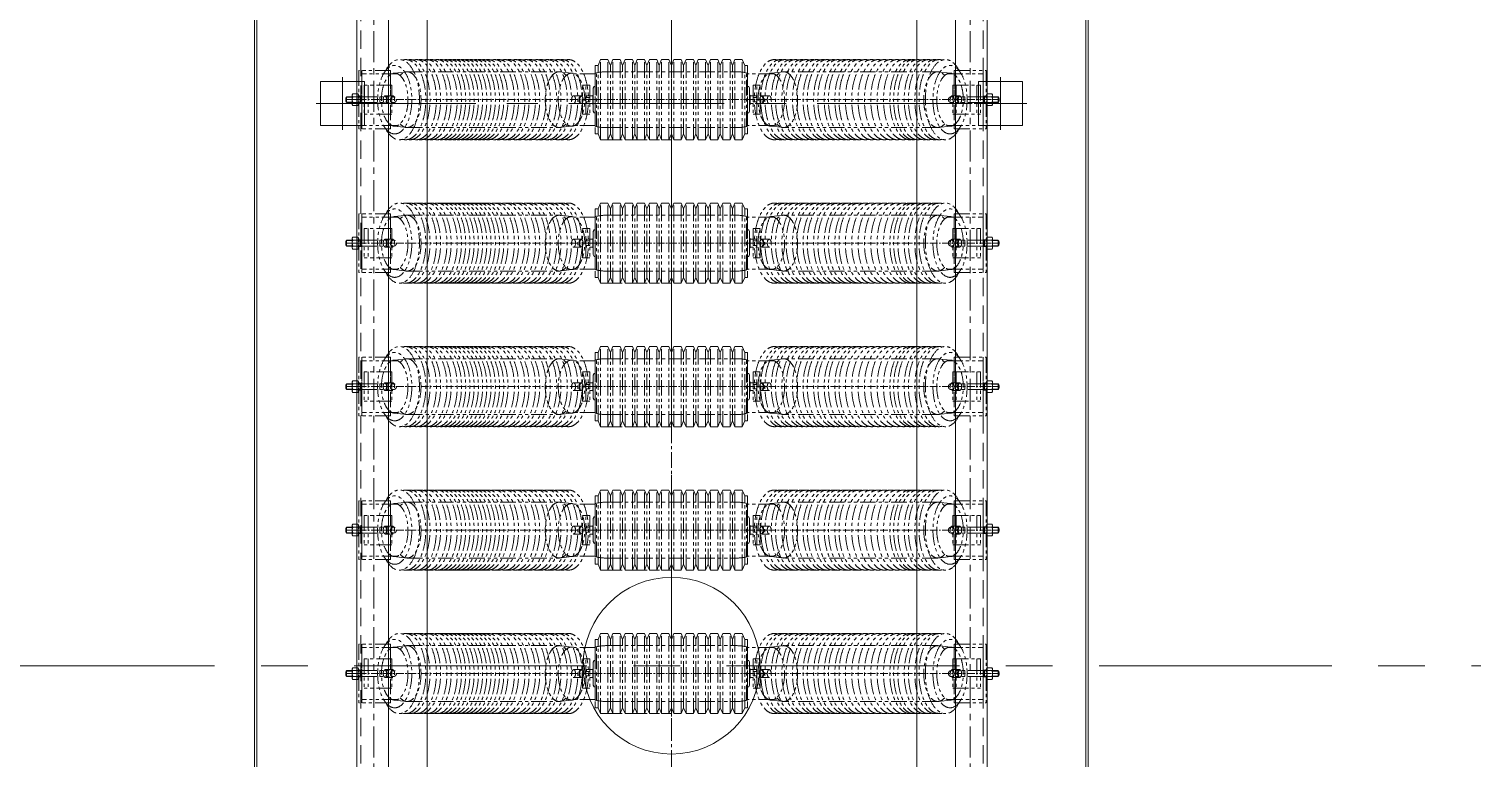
# Model space of a CAD drawing. Header units: millimetres. Extents: x -243837 to -5443, y 40 to 285140.
# Drawn here: x -193674 to -189244, y 15170 to 17408 of the extents above; entities that cross this region are included whole.
import ezdxf

# ---------------------------------------------------------------- set-up
doc = ezdxf.new("R2010")
doc.units = ezdxf.units.MM
for name, pattern in [('CENTER', [50.8, 31.75, -6.35, 6.35, -6.35]), ('CENTER2', [1.125, 0.75, -0.125, 0.125, -0.125]), ('HIDDEN', [0.375, 0.25, -0.125]), ('PHANTOM', [63.5, 31.75, -6.35, 6.35, -6.35, 6.35, -6.35])]:
    doc.linetypes.add(name, pattern=pattern)
for name, color, linetype, lineweight in [('2', 3, 'Continuous', 20), ('CEN', 1, 'CENTER', 9), ('PHANTAM', 21, 'PHANTOM', 0), ('phantom', 4, 'PHANTOM', 5), ('R-CENTER', 1, 'CENTER2', 5), ('R-HIDDEN', 3, 'HIDDEN', 9), ('R-OBJECT', 2, 'Continuous', 20)]:
    doc.layers.add(name, color=color, linetype=linetype, lineweight=lineweight)

# ---------------------------------------------------------------- blocks, each defined once
blk = doc.blocks.new('A$Cdfc40b7d')
at = {"layer": 'phantom'}
for p, q in [((-2146.6, 536.8, 152.2), (-2134.6, 536.8, 152.2)), ((-2146.6, 536.8, 152.2), (-2146.6, 525.3, 152.2)), ((-2145.8, 536.8, 152.2), (-2145.8, 524.3, 152.2)), ((-2135.3, 536.8, 152.2), (-2135.3, 525.3, 152.2)), ((-2134.6, 536.8, 152.2), (-2134.6, 525.3, 152.2)), ((-2200.6, 511.8, 152.2), (-2080.6, 511.8, 152.2)), ((-2200.6, 446.8, 152.2), (-2200.6, 511.8, 152.2)), ((-2200.6, 505.8, 152.2), (-2080.6, 505.8, 152.2)), ((-2193.6, 432.6, 152.2), (-2193.6, 505.8, 152.2)), ((-2087.5, 505.8, 152.2), (-2193.6, 505.8, 152.2)), ((-2152.6, 524, 152.2), (-2150.4, 525.3, 152.2)), ((-2152.6, 524, 152.2), (-2152.6, 513.3, 152.2)), ((-2152.6, 513.3, 152.2), (-2128.6, 513.3, 152.2)), ((-2150.6, 513.3, 152.2), (-2150.6, 511.8, 152.2)), ((-2150.4, 525.3, 152.2), (-2130.7, 525.3, 152.2)), ((-2147.6, 511.8, 152.2), (-2147.6, 505.8, 152.2)), ((-2147.6, 511.8, 152.2), (-2147.6, 505.6, 152.2)), ((-2146.6, 524, 152.2), (-2146.6, 513.3, 152.2)), ((-2146.6, 511.8, 152.2), (-2146.6, 508.8, 152.2)), ((-2146.6, 508.8, 152.2), (-2134.6, 508.8, 152.2)), ((-2146.6, 506.8, 152.2), (-2146.6, 440.8, 152.2)), ((-2134.6, 506.8, 152.2), (-2146.6, 506.8, 152.2)), ((-2145.8, 508.8, 152.2), (-2145.8, 506.8, 152.2)), ((-2140.6, 498.7, 152.2), (-2140.6, 522.2, 152.2)), ((-2140.6, 500.8, 152.2), (-2140.6, 505.8, 152.2)), ((-2135.3, 508.8, 152.2), (-2135.3, 506.8, 152.2)), ((-2134.6, 524, 152.2), (-2134.6, 513.3, 152.2)), ((-2134.6, 511.8, 152.2), (-2134.6, 508.8, 152.2)), ((-2134.6, 506.8, 152.2), (-2134.6, 440.8, 152.2)), ((-2133.6, 511.8, 152.2), (-2133.6, 505.8, 152.2)), ((-2133.6, 511.8, 152.2), (-2133.6, 505.8, 152.2)), ((-2128.6, 524, 152.2), (-2130.7, 525.3, 152.2)), ((-2130.6, 513.3, 152.2), (-2130.6, 511.8, 152.2)), ((-2128.6, 524, 152.2), (-2128.6, 513.3, 152.2)), ((-2087.5, 432.6, 152.2), (-2087.5, 505.8, 152.2)), ((-2080.6, 446.8, 152.2), (-2080.6, 511.8, 152.2)), ((-2170.6, 500.8, 152.2), (-2110.6, 500.8, 152.2)), ((-2170.6, 443.9, 152.2), (-2170.6, 500.8, 152.2)), ((-2170.6, 492.8, 152.2), (-2110.6, 492.8, 152.2)), ((-2110.6, 443.9, 152.2), (-2110.6, 500.8, 152.2)), ((-2200.6, 446.8, 152.2), (-2193.6, 446.8, 152.2)), ((-2193.6, 446.8, 152.2), (-2087.5, 446.8, 152.2)), ((-2170.6, 450.9, 152.2), (-2110.6, 450.9, 152.2)), ((-2170.6, 443.9, 152.2), (-2110.6, 443.9, 152.2)), ((-2160.6, 446.8, 152.2), (-2154.6, 446.8, 152.2)), ((-2154.6, 446.8, 152.2), (-2150.6, 446.8, 152.2)), ((-2148.6, 442.6, 152.2), (-2148.6, 457.6, 152.2)), ((-2146.6, 468.8, 152.2), (-2134.6, 468.8, 152.2)), ((-2132.6, 442.6, 152.2), (-2132.6, 457.6, 152.2)), ((-2087.5, 446.8, 152.2), (-2080.6, 446.8, 152.2)), ((-2197.7, 413, 152.2), (-2194.8, 438.2, 152.2)), ((-2083.4, 413, 152.2), (-2086.4, 439.8, 152.2)), ((-2197.7, 413, 152.2), (-2197.7, 97.8)), ((-2083.4, 413, 152.2), (-2083.4, 97.8)), ((-2197.7, 97.8), (-2194.8, 72.5)), ((-2083.4, 97.8), (-2086.4, 72.5)), ((-2193.6, 78.1), (-2193.6, 24.1)), ((-2148.6, 68.2), (-2148.6, 53.1)), ((-2132.6, 68.2), (-2132.6, 53.1)), ((-2087.5, 78.1), (-2087.5, 24.1)), ((-2110.6, 50), (-2170.6, 50)), ((-2170.6, 43.1), (-2170.6, 49.9)), ((-2110.6, 43.1), (-2170.6, 43.1)), ((-2170.6, 43.1), (-2170.6, 35.1)), ((-2170.6, 35.1), (-2110.6, 35.1)), ((-2147.6, 43.1), (-2148.6, 42.1)), ((-2148.6, 35.1), (-2148.6, 43.1)), ((-2147.6, 43.1), (-2148.6, 42.1)), ((-2148.6, 42.1), (-2147.6, 43.1)), ((-2148.6, 42.1), (-2148.6, 41.1)), ((-2148.6, 42.1), (-2145.1, 42.1)), ((-2148.6, 41.1), (-2148.6, 42.1)), ((-2148.6, 42.1), (-2145.1, 42.1)), ((-2148.6, 35.1), (-2148.6, 29.1)), ((-2147.6, 43.1), (-2133.6, 43.1)), ((-2147.6, 43.1), (-2133.6, 43.1)), ((-2145.1, 43.1), (-2145.1, 35.1)), ((-2145.1, 35.1), (-2136.1, 35.1)), ((-2140.6, 35.1), (-2140.6, 24.1)), ((-2136.1, 43.1), (-2136.1, 35.1)), ((-2132.6, 42.1), (-2136.1, 42.1)), ((-2136.1, 42.1), (-2132.6, 42.1)), ((-2133.6, 43.1), (-2132.6, 42.1)), ((-2132.6, 42.1), (-2133.6, 43.1)), ((-2132.6, 42.1), (-2132.6, 41.1)), ((-2132.6, 41.1), (-2132.6, 42.1)), ((-2132.6, 35.1), (-2132.6, 29.1)), ((-2110.6, 43.1), (-2110.6, 49.9)), ((-2110.6, 35.1), (-2110.6, 43.1)), ((-2222.6, 13.1), (-2210.6, 18.1)), ((-2058.6, 13.1), (-2222.6, 13.1)), ((-2222.6, 13.1), (-2222.6, -1.9)), ((-2210.6, 24.1), (-2070.6, 24.1)), ((-2210.6, 18.1), (-2210.6, 24.1)), ((-2070.6, 18.1), (-2210.6, 18.1)), ((-2197.7, -265.1), (-2197.7, 1.2)), ((-2085.8, 21.6), (-2195.4, 21.6)), ((-2086.4, 24.1), (-2194.8, 24.1)), ((-2168.3, 24.1), (-2167.6, 26.2)), ((-2164.1, 28), (-2167.6, 26.5)), ((-2166.8, 24.1), (-2167.6, 26.5)), ((-2166.9, 24.1), (-2167.6, 26.2)), ((-2164.1, 28), (-2148.6, 28)), ((-2150.1, 29.1), (-2150.1, 28)), ((-2150.1, 29), (-2150, 29.1)), ((-2150.1, 28.3), (-2149.3, 29.1)), ((-2150.1, 29.1), (-2131, 29.1)), ((-2150.1, 28), (-2131, 28)), ((-2149.7, 28), (-2148.6, 29.1)), ((-2149, 28), (-2147.9, 29.1)), ((-2148.6, 29.1), (-2132.6, 29.1)), ((-2148.6, 28), (-2132.6, 28)), ((-2148.3, 28), (-2147.7, 28.6)), ((-2147.7, 29.1), (-2147.7, 28)), ((-2133.5, 29.1), (-2133.5, 28)), ((-2133.5, 28.7), (-2133, 29.1)), ((-2133.4, 28), (-2132.3, 29.1)), ((-2132.7, 28), (-2131.6, 29.1)), ((-2132.6, 28), (-2117.1, 28)), ((-2132, 28), (-2131, 29)), ((-2131.3, 28), (-2131, 28.3)), ((-2131, 29.1), (-2131, 28)), ((-2117.1, 28), (-2113.6, 26.5)), ((-2114.3, 24.1), (-2113.6, 26.5)), ((-2114.2, 24.1), (-2113.6, 26.2)), ((-2112.8, 24.1), (-2113.6, 26.2)), ((-2083.4, -265.1), (-2083.4, 1.2)), ((-2070.6, 18.1), (-2070.6, 24.1)), ((-2058.6, 13.1), (-2070.6, 18.1)), ((-2058.6, 13.1), (-2058.6, -1.9)), ((-2058.6, -1.9), (-2222.6, -1.9)), ((-2222.6, -1.9), (-2210.6, -6.9)), ((-2222.6, -11.9), (-2210.6, -6.9)), ((-2058.6, -11.9), (-2222.6, -11.9)), ((-2222.6, -11.9), (-2222.6, -26.9)), ((-2058.6, -26.9), (-2222.6, -26.9)), ((-2222.6, -26.9), (-2210.6, -31.9)), ((-2070.6, -6.9), (-2210.6, -6.9)), ((-2058.6, -1.9), (-2070.6, -6.9)), ((-2058.6, -11.9), (-2070.6, -6.9)), ((-2058.6, -26.9), (-2070.6, -31.9)), ((-2058.6, -11.9), (-2058.6, -26.9)), ((-2222.6, -36.9), (-2210.6, -31.9)), ((-2058.6, -36.9), (-2222.6, -36.9)), ((-2222.6, -36.9), (-2222.6, -51.9)), ((-2058.6, -51.9), (-2222.6, -51.9)), ((-2222.6, -51.9), (-2210.6, -56.9)), ((-2222.6, -61.9), (-2210.6, -56.9)), ((-2070.6, -31.9), (-2210.6, -31.9)), ((-2070.6, -56.9), (-2210.6, -56.9)), ((-2058.6, -36.9), (-2070.6, -31.9)), ((-2058.6, -51.9), (-2070.6, -56.9)), ((-2058.6, -61.9), (-2070.6, -56.9)), ((-2058.6, -36.9), (-2058.6, -51.9)), ((-2058.6, -61.9), (-2222.6, -61.9)), ((-2222.6, -61.9), (-2222.6, -76.9)), ((-2058.6, -76.9), (-2222.6, -76.9)), ((-2222.6, -76.9), (-2210.6, -81.9)), ((-2222.6, -86.9), (-2210.6, -81.9)), ((-2058.6, -86.9), (-2222.6, -86.9)), ((-2222.6, -86.9), (-2222.6, -101.9)), ((-2070.6, -81.9), (-2210.6, -81.9)), ((-2058.6, -76.9), (-2070.6, -81.9)), ((-2058.6, -86.9), (-2070.6, -81.9)), ((-2058.6, -61.9), (-2058.6, -76.9)), ((-2058.6, -86.9), (-2058.6, -101.9)), ((-2058.6, -101.9), (-2222.6, -101.9)), ((-2222.6, -101.9), (-2210.6, -106.9)), ((-2222.6, -111.9), (-2210.6, -106.9)), ((-2058.6, -111.9), (-2222.6, -111.9)), ((-2222.6, -111.9), (-2222.6, -126.9)), ((-2070.6, -106.9), (-2210.6, -106.9)), ((-2058.6, -101.9), (-2070.6, -106.9)), ((-2058.6, -111.9), (-2070.6, -106.9)), ((-2058.6, -111.9), (-2058.6, -126.9)), ((-2058.6, -126.9), (-2222.6, -126.9)), ((-2222.6, -126.9), (-2210.6, -131.9)), ((-2222.6, -136.9), (-2210.6, -131.9)), ((-2058.6, -136.9), (-2222.6, -136.9)), ((-2222.6, -151.9), (-2222.6, -136.9)), ((-2070.6, -131.9), (-2210.6, -131.9)), ((-2070.6, -131.9), (-2210.6, -131.9)), ((-2145, -131.9), (-2136.1, -131.9)), ((-2058.6, -126.9), (-2070.6, -131.9)), ((-2058.6, -136.9), (-2070.6, -131.9)), ((-2058.6, -276.9), (-2058.6, -133.4)), ((-2058.6, -151.9), (-2058.6, -136.9)), ((-2058.6, -151.9), (-2222.6, -151.9)), ((-2222.6, -151.9), (-2210.6, -156.9)), ((-2222.6, -161.9), (-2210.6, -156.9)), ((-2058.6, -161.9), (-2222.6, -161.9)), ((-2222.6, -176.9), (-2222.6, -161.9)), ((-2058.6, -176.9), (-2222.6, -176.9)), ((-2222.6, -176.9), (-2210.6, -181.9)), ((-2070.6, -156.9), (-2210.6, -156.9)), ((-2058.6, -151.9), (-2070.6, -156.9)), ((-2058.6, -161.9), (-2070.6, -156.9)), ((-2058.6, -176.9), (-2070.6, -181.9)), ((-2058.6, -176.9), (-2058.6, -161.9)), ((-2222.6, -186.9), (-2210.6, -181.9)), ((-2058.6, -186.9), (-2222.6, -186.9)), ((-2222.6, -201.9), (-2222.6, -186.9)), ((-2058.6, -201.9), (-2222.6, -201.9)), ((-2222.6, -201.9), (-2210.6, -206.9)), ((-2070.6, -181.9), (-2210.6, -181.9)), ((-2058.6, -186.9), (-2070.6, -181.9)), ((-2058.6, -201.9), (-2070.6, -206.9)), ((-2058.6, -201.9), (-2058.6, -186.9)), ((-2222.6, -211.9), (-2210.6, -206.9)), ((-2058.6, -211.9), (-2222.6, -211.9)), ((-2222.6, -226.9), (-2222.6, -211.9)), ((-2058.6, -226.9), (-2222.6, -226.9)), ((-2222.6, -226.9), (-2210.6, -231.9)), ((-2222.6, -236.9), (-2210.6, -231.9)), ((-2070.6, -206.9), (-2210.6, -206.9)), ((-2070.6, -231.9), (-2210.6, -231.9)), ((-2058.6, -211.9), (-2070.6, -206.9)), ((-2058.6, -226.9), (-2070.6, -231.9)), ((-2058.6, -236.9), (-2070.6, -231.9)), ((-2058.6, -226.9), (-2058.6, -211.9)), ((-2058.6, -236.9), (-2222.6, -236.9)), ((-2222.6, -251.9), (-2222.6, -236.9)), ((-2058.6, -251.9), (-2222.6, -251.9)), ((-2222.6, -251.9), (-2210.6, -256.9)), ((-2222.6, -261.9), (-2210.6, -256.9)), ((-2058.6, -261.9), (-2222.6, -261.9)), ((-2222.6, -276.9), (-2222.6, -261.9)), ((-2070.6, -256.9), (-2210.6, -256.9)), ((-2058.6, -251.9), (-2070.6, -256.9)), ((-2058.6, -261.9), (-2070.6, -256.9)), ((-2058.6, -251.9), (-2058.6, -236.9)), ((-2058.6, -276.9), (-2222.6, -276.9)), ((-2222.6, -276.9), (-2210.6, -281.9)), ((-2070.6, -281.9), (-2210.6, -281.9)), ((-2210.6, -281.9), (-2210.6, -287.9)), ((-2210.6, -287.9), (-2070.6, -287.9)), ((-2085.8, -285.5), (-2195.4, -285.5)), ((-2086.4, -287.9), (-2194.8, -287.9)), ((-2193.6, -287.9), (-2193.6, -330.8)), ((-2168.3, -287.9), (-2167.6, -290.1)), ((-2166.9, -287.9), (-2167.6, -290.1)), ((-2166.8, -287.9), (-2167.6, -290.3)), ((-2164.1, -291.8), (-2167.6, -290.3)), ((-2164.1, -291.8), (-2148.6, -291.8)), ((-2150.1, -292.9), (-2150.1, -291.8)), ((-2150.1, -292.1), (-2149.9, -291.8)), ((-2150.1, -292.8), (-2149.2, -291.8)), ((-2150.1, -291.8), (-2131, -291.8)), ((-2150.1, -292.9), (-2131, -292.9)), ((-2149.6, -292.9), (-2148.5, -291.8)), ((-2148.9, -292.9), (-2147.8, -291.8)), ((-2148.6, -291.8), (-2132.6, -291.8)), ((-2148.6, -292.9), (-2132.6, -292.9)), ((-2148.6, -298.9), (-2148.6, -292.9)), ((-2148.2, -292.9), (-2147.7, -292.4)), ((-2147.7, -292.9), (-2147.7, -291.8)), ((-2140.6, -287.9), (-2140.6, -298.9)), ((-2133.5, -292.9), (-2133.5, -291.8)), ((-2133.5, -292.4), (-2132.9, -291.8)), ((-2133.3, -292.9), (-2132.2, -291.8)), ((-2132.6, -291.8), (-2117.1, -291.8)), ((-2132.6, -292.9), (-2131.5, -291.8)), ((-2132.6, -298.9), (-2132.6, -292.9)), ((-2131.9, -292.9), (-2131, -292)), ((-2131.2, -292.9), (-2131, -292.8)), ((-2131, -292.9), (-2131, -291.8)), ((-2117.1, -291.8), (-2113.6, -290.3)), ((-2114.3, -287.9), (-2113.6, -290.3)), ((-2114.2, -287.9), (-2113.6, -290.1)), ((-2112.8, -287.9), (-2113.6, -290.1)), ((-2087.5, -287.9), (-2087.5, -330.8)), ((-2058.6, -276.9), (-2070.6, -281.9)), ((-2070.6, -281.9), (-2070.6, -287.9)), ((-2170.6, -306.9), (-2170.6, -298.9)), ((-2170.6, -298.9), (-2110.6, -298.9)), ((-2110.6, -306.9), (-2170.6, -306.9)), ((-2170.6, -306.9), (-2170.6, -313.8)), ((-2110.6, -313.9), (-2170.6, -313.9)), ((-2148.6, -298.9), (-2148.6, -306.9)), ((-2148.6, -305.9), (-2148.6, -304.9)), ((-2148.6, -304.9), (-2148.6, -305.9)), ((-2148.6, -305.9), (-2145.1, -305.9)), ((-2147.6, -306.9), (-2148.6, -305.9)), ((-2147.6, -306.9), (-2148.6, -305.9)), ((-2148.6, -305.9), (-2147.6, -306.9)), ((-2148.6, -305.9), (-2145.1, -305.9)), ((-2148.6, -332.1), (-2148.6, -317)), ((-2147.6, -306.9), (-2133.6, -306.9)), ((-2147.6, -306.9), (-2133.6, -306.9)), ((-2145.1, -298.9), (-2136.1, -298.9)), ((-2145.1, -306.9), (-2145.1, -298.9)), ((-2136.1, -306.9), (-2136.1, -298.9)), ((-2132.6, -305.9), (-2136.1, -305.9)), ((-2136.1, -305.9), (-2132.6, -305.9)), ((-2133.6, -306.9), (-2132.6, -305.9)), ((-2132.6, -305.9), (-2133.6, -306.9)), ((-2132.6, -305.9), (-2132.6, -304.9)), ((-2132.6, -304.9), (-2132.6, -305.9)), ((-2132.6, -332.1), (-2132.6, -317)), ((-2110.6, -298.9), (-2110.6, -306.9)), ((-2110.6, -306.9), (-2110.6, -313.8)), ((-2197.7, -361.6), (-2194.8, -336.4)), ((-2083.4, -361.6), (-2086.4, -336.4)), ((-2197.7, -672.8, -3.4), (-2197.7, -361.6)), ((-2083.4, -672.8, -3.4), (-2083.4, -361.6)), ((-2197.7, -672.8, -3.4), (-2194.8, -698.1, -3.4)), ((-2083.4, -672.8, -3.4), (-2086.4, -699.6, -3.4)), ((-2200.6, -706.6, -3.4), (-2193.6, -706.6, -3.4)), ((-2200.6, -706.6, -3.4), (-2200.6, -771.6, -3.4)), ((-2193.6, -692.5, -3.4), (-2193.6, -765.6, -3.4)), ((-2193.6, -706.6, -3.4), (-2087.5, -706.6, -3.4)), ((-2170.6, -703.8, -3.4), (-2110.6, -703.8, -3.4)), ((-2170.6, -703.8, -3.4), (-2170.6, -760.6, -3.4)), ((-2160.6, -706.6, -3.4), (-2154.6, -706.6, -3.4)), ((-2154.6, -706.6, -3.4), (-2150.6, -706.6, -3.4)), ((-2148.6, -702.4, -3.4), (-2148.6, -717.5, -3.4)), ((-2146.6, -766.6, -3.4), (-2146.6, -700.6, -3.4)), ((-2134.6, -766.6, -3.4), (-2134.6, -700.6, -3.4)), ((-2132.6, -702.4, -3.4), (-2132.6, -717.5, -3.4)), ((-2110.6, -703.8, -3.4), (-2110.6, -760.6, -3.4)), ((-2087.5, -692.5, -3.4), (-2087.5, -765.6, -3.4)), ((-2087.5, -706.6, -3.4), (-2080.6, -706.6, -3.4)), ((-2080.6, -706.6, -3.4), (-2080.6, -771.6, -3.4)), ((-2170.6, -710.7, -3.4), (-2110.6, -710.7, -3.4)), ((-2146.6, -728.6, -3.4), (-2134.6, -728.6, -3.4)), ((-2200.6, -765.6, -3.4), (-2080.6, -765.6, -3.4)), ((-2087.5, -765.6, -3.4), (-2193.6, -765.6, -3.4)), ((-2170.6, -752.6, -3.4), (-2110.6, -752.6, -3.4)), ((-2170.6, -760.6, -3.4), (-2110.6, -760.6, -3.4)), ((-2147.6, -771.6, -3.4), (-2147.6, -765.4, -3.4)), ((-2147.6, -771.6, -3.4), (-2147.6, -765.6, -3.4)), ((-2134.6, -766.6, -3.4), (-2146.6, -766.6, -3.4)), ((-2145.8, -768.6, -3.4), (-2145.8, -766.6, -3.4)), ((-2140.6, -758.6, -3.4), (-2140.6, -782.1, -3.4)), ((-2140.6, -760.6, -3.4), (-2140.6, -765.6, -3.4)), ((-2135.3, -768.6, -3.4), (-2135.3, -766.6, -3.4)), ((-2133.6, -771.6, -3.4), (-2133.6, -765.6, -3.4)), ((-2133.6, -771.6, -3.4), (-2133.6, -765.6, -3.4)), ((-2200.6, -771.6, -3.4), (-2080.6, -771.6, -3.4)), ((-2152.6, -783.9, -3.4), (-2152.6, -773.1, -3.4)), ((-2152.6, -773.1, -3.4), (-2128.6, -773.1, -3.4)), ((-2152.6, -783.9, -3.4), (-2150.4, -785.1, -3.4)), ((-2150.6, -773.1, -3.4), (-2150.6, -771.6, -3.4)), ((-2150.4, -785.1, -3.4), (-2130.7, -785.1, -3.4)), ((-2146.6, -768.6, -3.4), (-2134.6, -768.6, -3.4)), ((-2146.6, -771.6, -3.4), (-2146.6, -768.6, -3.4)), ((-2146.6, -783.9, -3.4), (-2146.6, -773.1, -3.4)), ((-2146.6, -796.6, -3.4), (-2146.6, -785.1, -3.4)), ((-2146.6, -796.6, -3.4), (-2134.6, -796.6, -3.4)), ((-2145.8, -796.6, -3.4), (-2145.8, -784.2, -3.4)), ((-2135.3, -796.6, -3.4), (-2135.3, -785.1, -3.4)), ((-2134.6, -771.6, -3.4), (-2134.6, -768.6, -3.4)), ((-2134.6, -783.9, -3.4), (-2134.6, -773.1, -3.4)), ((-2134.6, -796.6, -3.4), (-2134.6, -785.1, -3.4)), ((-2128.6, -783.9, -3.4), (-2130.7, -785.1, -3.4)), ((-2130.6, -773.1, -3.4), (-2130.6, -771.6, -3.4)), ((-2128.6, -783.9, -3.4), (-2128.6, -773.1, -3.4))]:
    blk.add_line(p, q, dxfattribs=at)
at = {"layer": 'phantom', "color": 1, "linetype": 'CENTER', "ltscale": 0.5}
for p, q in [((-2140.6, 539.5, 152.2), (-2140.6, -799.3, -3.4)), ((-2252.8, -131.9), (-2028.3, -131.9))]:
    blk.add_line(p, q, dxfattribs=at)
at = {"layer": 'phantom'}
for centre, radius in [((-2140.6, 440.8, 152.2), 6), ((-2140.6, -131.9), 0.155), ((-2140.6, -700.6, -3.4), 6)]:
    blk.add_circle(centre, radius, dxfattribs=at)
for centre, radius, start, end in [((-2140.6, 527.7, 152.2), 10.9, 56.6036, 123.3964), ((-2149.6, 521, 152.2), 4.24, 45, 135), ((-2140.6, 510.3, 152.2), 15, 66.4634, 113.5366), ((-2131.6, 521, 152.2), 4.24, 45, 135), ((-2107.7, 1.2), 90, 165.2922, 180), ((-2173.4, 1.2), 90, 0, 14.7078), ((-2107.7, -265.1), 90, 180, 194.7078), ((-2173.4, -265.1), 90, 345.2922, 0), ((-2149.6, -780.9, -3.4), 4.24, 225, 315), ((-2140.6, -770.1, -3.4), 15, 246.4634, 293.5366), ((-2140.6, -787.5, -3.4), 10.9, 236.6036, 303.3964), ((-2131.6, -780.9, -3.4), 4.24, 225, 315)]:
    blk.add_arc(centre, radius, start, end, dxfattribs=at)
at = {"layer": 'phantom', "extrusion": (0, 0, -1)}
for centre, major_axis in [((-2140.6, 438.2, 152.2), (70, 0)), ((-2140.6, 438.2, 152.2), (54.2, 0)), ((-2140.6, 442.6, 152.2), (8, 0)), ((-2140.6, 458.5, 152.2), (7, 0)), ((-2140.6, -336.4), (54.2, 0)), ((-2140.6, -316.1), (7, 0)), ((-2140.6, -332.1), (8, 0))]:
    blk.add_ellipse(centre, major_axis=major_axis, ratio=0.5, dxfattribs=at)
for centre, major_axis, start_param, end_param in [((-2140.6, 428.7, 152.2), (82, 0), 5.507893, 10.200071), ((-2140.6, 457.6, 152.2), (8, 0), 5.576234, 10.13173), ((-2140.6, 415.7, 152.2), (82, 0), 6.124096, 9.583867), ((-2140.6, 407.1, 152.2), (82, 0), 6.124096, 9.583867), ((-2140.6, 413, 152.2), (57.1, 0), 5.761132, 9.946831), ((-2140.6, 394.1, 152.2), (82, 0), 6.124096, 9.583867), ((-2140.6, 385.4, 152.2), (82, 0), 6.124096, 9.583867), ((-2140.6, 372.4, 152.2), (82, 0), 6.124096, 9.583867), ((-2140.6, 363.8, 152.2), (82, 0), 6.124096, 9.583867), ((-2140.6, 356), (82, 0), 6.124096, 9.583867), ((-2140.6, 343), (82, 0), 6.124096, 9.583867), ((-2140.6, 330), (82, 0), 6.124096, 9.583867), ((-2140.6, 317), (82, 0), 6.124096, 9.583867), ((-2140.6, 304), (82, 0), 6.124096, 9.583867), ((-2140.6, 291), (82, 0), 6.124096, 9.583867), ((-2140.6, 278), (82, 0), 6.124096, 9.583867), ((-2140.6, 265), (82, 0), 6.124096, 9.583867), ((-2140.6, 252), (82, 0), 6.124096, 9.583867), ((-2140.6, 243.4), (82, 0), 6.124096, 9.583867), ((-2140.6, 230.4), (82, 0), 6.124096, 9.583867), ((-2140.6, 221.7), (82, 0), 6.124096, 9.583867), ((-2140.6, 208.7), (82, 0), 6.124096, 9.583867), ((-2140.6, 200.1), (82, 0), 6.124096, 9.583867), ((-2140.6, 187.1), (82, 0), 6.124096, 9.583867), ((-2140.6, 178.4), (82, 0), 6.124096, 9.583867), ((-2140.6, 165.4), (82, 0), 6.124096, 9.583867), ((-2140.6, 156.8), (82, 0), 6.124096, 9.583867), ((-2140.6, 143.8), (82, 0), 6.124096, 9.583867), ((-2140.6, 135.1), (82, 0), 6.124096, 9.583867), ((-2140.6, 122.1), (82, 0), 6.124096, 9.583867), ((-2140.6, 113.5), (82, 0), 6.124096, 9.583867), ((-2140.6, 100.5), (82, 0), 6.124096, 9.583867), ((-2140.6, 91.8), (82, 0), 6.124096, 9.583867), ((-2140.6, 78.8), (82, 0), 6.124096, 9.583867), ((-2140.6, -317), (8, 0), 5.576234, 10.13173), ((-2140.6, -361.6), (57.1, 0), 5.761132, 9.946831)]:
    blk.add_ellipse(centre, major_axis=major_axis, ratio=0.5, start_param=start_param, end_param=end_param, dxfattribs=at)
at = {"layer": 'phantom'}
for centre, major_axis, start_param, end_param in [((-2140.6, 97.8), (57.1, 0), 5.761132, 9.946831), ((-2140.6, 53.1), (8, 0), 5.576234, 10.13173), ((-2140.6, -342.7), (82, 0), 6.124096, 9.583867), ((-2140.6, -355.7), (82, 0), 6.124096, 9.583867), ((-2140.6, -364.4), (82, 0), 6.124096, 9.583867), ((-2140.6, -377.4), (82, 0), 6.124096, 9.583867), ((-2140.6, -386), (82, 0), 6.124096, 9.583867), ((-2140.6, -399), (82, 0), 6.124096, 9.583867), ((-2140.6, -407.7), (82, 0), 6.124096, 9.583867), ((-2140.6, -420.7), (82, 0), 6.124096, 9.583867), ((-2140.6, -429.3), (82, 0), 6.124096, 9.583867), ((-2140.6, -442.3), (82, 0), 6.124096, 9.583867), ((-2140.6, -451), (82, 0), 6.124096, 9.583867), ((-2140.6, -464), (82, 0), 6.124096, 9.583867), ((-2140.6, -472.6), (82, 0), 6.124096, 9.583867), ((-2140.6, -485.6), (82, 0), 6.124096, 9.583867), ((-2140.6, -494.3), (82, 0), 6.124096, 9.583867), ((-2140.6, -507.3), (82, 0), 6.124096, 9.583867), ((-2140.6, -515.9), (82, 0), 6.124096, 9.583867), ((-2140.6, -524.6), (82, 0), 6.124096, 9.583867), ((-2140.6, -533.2), (82, 0), 6.124096, 9.583867), ((-2140.6, -541.9), (82, 0), 6.124096, 9.583867), ((-2140.6, -550.6), (82, 0), 6.124096, 9.583867), ((-2140.6, -559.2), (82, 0), 6.124096, 9.583867), ((-2140.6, -567.9), (82, 0), 6.124096, 9.583867), ((-2140.6, -576.5), (82, 0), 6.124096, 9.583867), ((-2140.6, -585.2), (82, 0), 6.124096, 9.583867), ((-2140.6, -593.9), (82, 0), 6.124096, 9.583867), ((-2140.6, -602.5), (82, 0), 6.124096, 9.583867), ((-2140.6, -611.2), (82, 0), 6.124096, 9.583867), ((-2140.6, -623.6, -3.4), (82, 0), 6.124096, 9.583867), ((-2140.6, -632.2, -3.4), (82, 0), 6.124096, 9.583867), ((-2140.6, -645.2, -3.4), (82, 0), 6.124096, 9.583867), ((-2140.6, -653.9, -3.4), (82, 0), 6.124096, 9.583867), ((-2140.6, -688.5, -3.4), (82, 0), 5.507893, 10.200071), ((-2140.6, -666.9, -3.4), (82, 0), 6.124096, 9.583867), ((-2140.6, -675.5, -3.4), (82, 0), 6.124096, 9.583867), ((-2140.6, -672.8, -3.4), (57.1, 0), 5.761132, 9.946831), ((-2140.6, -717.5, -3.4), (8, 0), 5.576234, 10.13173)]:
    blk.add_ellipse(centre, major_axis=major_axis, ratio=0.5, start_param=start_param, end_param=end_param, dxfattribs=at)
for centre, major_axis in [((-2140.6, 72.5), (54.2, 0)), ((-2140.6, 68.2), (8, 0)), ((-2140.6, 52.3), (7, 0)), ((-2140.6, -698.1, -3.4), (70, 0)), ((-2140.6, -698.1, -3.4), (54.2, 0)), ((-2140.6, -702.4, -3.4), (8, 0)), ((-2140.6, -718.3, -3.4), (7, 0))]:
    blk.add_ellipse(centre, major_axis=major_axis, ratio=0.5, dxfattribs=at)
blk = doc.blocks.new('26.349')
at = {"color": 2}
for p, q in [((5887.8, 12619.4, -135.1), (5887.8, 6641.7, -135.1)), ((5892.8, 12619.4, -135.1), (5892.8, 6641.7, -135.1)), ((7588.8, 12619.4, -135.1), (7588.8, 6641.7, -135.1)), ((7593.8, 12619.4, -135.1), (7593.8, 6641.7, -135.1))]:
    blk.add_line(p, q, dxfattribs=at)
blk.add_circle((6741.2, 7663.6, 20.7), 180.9)
at = {"layer": 'CEN', "color": 1}
blk.add_line((6741.2, 10538.4, 47.4), (6741.2, 3813.4, 47.4), dxfattribs=at)
at = {"layer": 'CEN', "color": 1, "ltscale": 15}
blk.add_line((9616.2, 7663.4, 20.7), (3866.2, 7663.4, 20.7), dxfattribs=at)
at = {"layer": 'PHANTAM', "ltscale": 200}
for p, q in [((7414.2, 8867.4, 47.4), (7414.2, 8759.4, 47.4)), ((7468.2, 8813.4, 47.4), (7360.2, 8813.4, 47.4))]:
    blk.add_line(p, q, dxfattribs=at)
at = {"layer": 'PHANTAM', "ltscale": 200, "elevation": 47.4}
blk.add_lwpolyline([(7459.2, 8768.4), (7459.2, 8858.4), (7369.2, 8858.4), (7369.2, 8768.4)], close=True, dxfattribs=at)
at = {"layer": 'R-CENTER', "color": 1, "linetype": 'CENTER', "ltscale": 2}
for p, q in [((6132.4, 12619.4, 6.9), (6132.3, 6438.4, 6.9)), ((7352.2, 12619.4, 6.9), (7352.2, 6438.4, 6.9))]:
    blk.add_line(p, q, dxfattribs=at)
at = {"layer": 'R-CENTER', "color": 1, "linetype": 'CENTER', "ltscale": 15}
blk.add_line((6741.3, 12619.4, 20.7), (6741.1, 3788.4, 20.7), dxfattribs=at)
at = {"layer": 'R-CENTER', "color": 1, "linetype": 'CENTER', "ltscale": 10}
for p, q in [((6068.2, 8867.4, 47.4), (6068.2, 8759.4, 47.4)), ((6014.2, 8813.4, 47.4), (6122.2, 8813.4, 47.4)), ((6023.2, 8813.4, 47.4), (7459.2, 8813.4, 47.4))]:
    blk.add_line(p, q, dxfattribs=at)
at = {"layer": 'R-HIDDEN', "ltscale": 150}
for p, q in [((6105.4, 12619.4, 6.9), (6105.3, 6438.4, 6.9)), ((7379.2, 12619.4, 47.4), (7379.2, 6438.4, 47.4))]:
    blk.add_line(p, q, dxfattribs=at)
at = {"layer": 'R-OBJECT'}
for p, q in [((6097.4, 12619.4, 47.4), (6097.3, 6438.4, 47.4)), ((6162.4, 12619.4, 47.4), (6162.3, 6438.4, 47.4)), ((6241.2, 12619.4, 47.4), (6241.1, 5701.6, 47.4)), ((7243.3, 12619.4, 47.4), (7243.4, 5701.6, 47.4)), ((7322.2, 12619.4, 47.4), (7322.2, 6438.4, 47.4)), ((7387.2, 12619.4, 47.4), (7387.2, 6438.4, 47.4))]:
    blk.add_line(p, q, dxfattribs=at)
at = {"layer": 'R-OBJECT', "ltscale": 10, "elevation": 47.4}
blk.add_lwpolyline([(6023.2, 8768.4), (6023.2, 8858.4), (6113.2, 8858.4), (6113.2, 8768.4)], close=True, dxfattribs=at)
at = {"layer": '2', "linetype": 'Continuous', "rotation": 270}
for p in [(6872.9, 6680.8, 47.4), (6872.9, 6387.3, 47.4), (6872.9, 6093.8, 47.4), (6872.9, 5800.3, 47.4), (6872.9, 5506.8, 47.4)]:
    blk.add_blockref('A$Cdfc40b7d', p, dxfattribs=at)

msp = doc.modelspace()

# ---------------------------------------------------------------- block references
at = {"layer": 'R-OBJECT', "ltscale": 10, "xscale": 1.5, "yscale": 1.5, "zscale": 1.5}
msp.add_blockref('26.349', (-201812.81, 3958.63, -23.71), dxfattribs=at)

doc.saveas('drawing.dxf')
